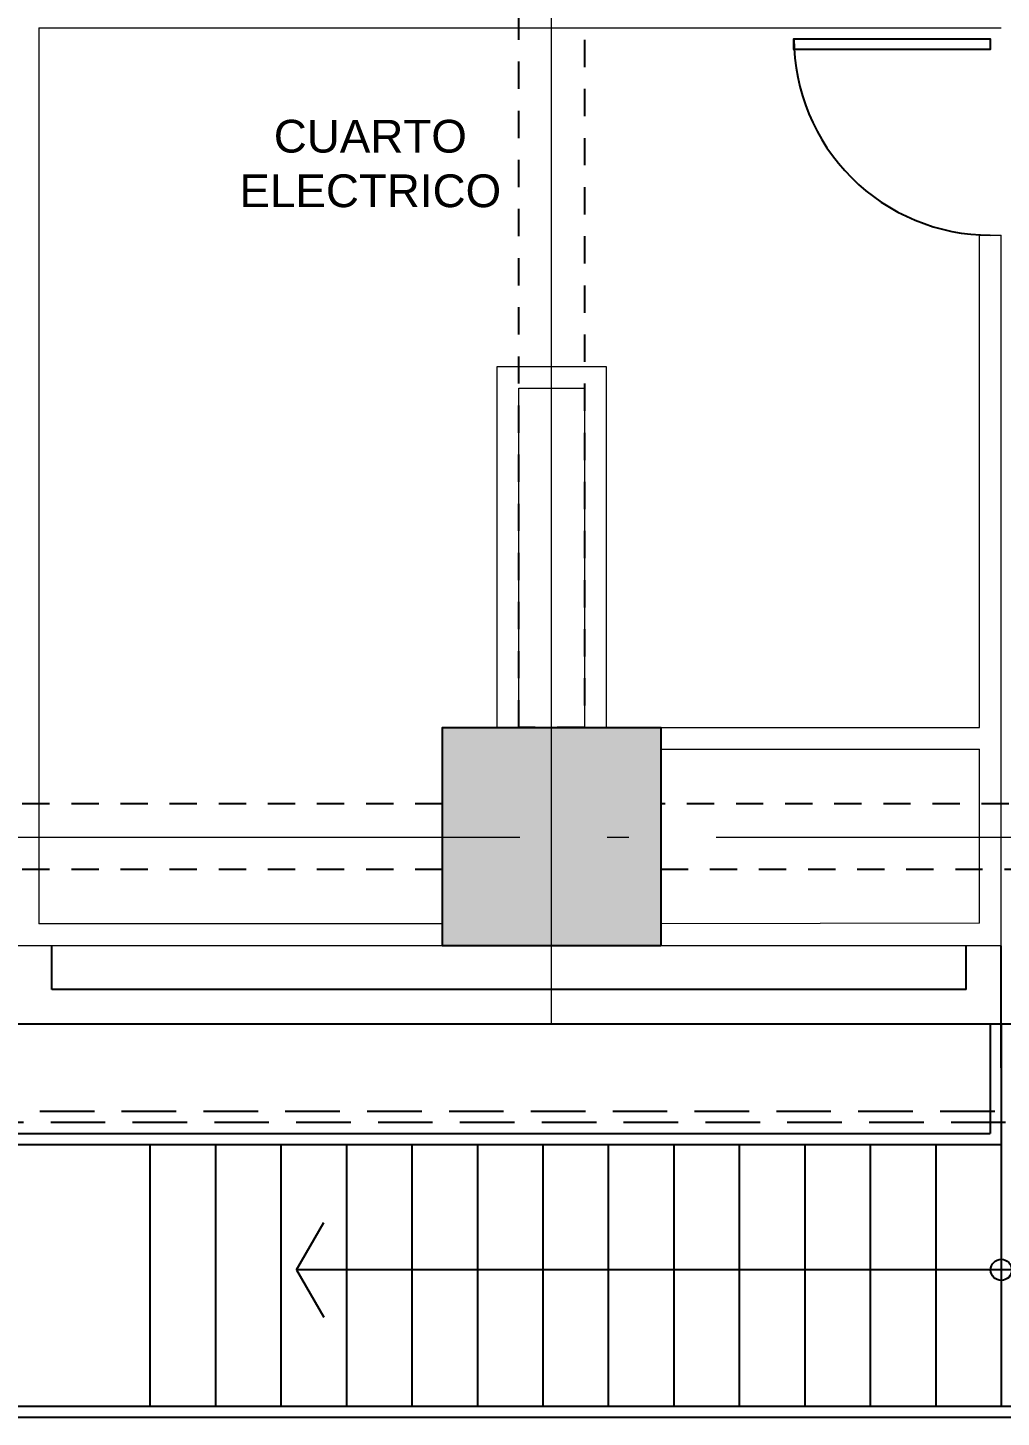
# Model space of a CAD drawing. Header units: metres. Extents: x -22 to 564, y 0 to 143.
# Drawn here: x 220.88 to 225.34, y 31.37 to 37.73 of the extents above; entities that cross this region are included whole.
import ezdxf

# ---------------------------------------------------------------- set-up
doc = ezdxf.new("R2010")
doc.units = ezdxf.units.M
for name, pattern in [('EJES630', [6.3, 5.5, -0.4, 0, -0.4]), ('XREF 2N NEURO-ONCOLOGIA$0$DASHED2', [0.375, 0.25, -0.125]), ('XREF 2N NEURO-ONCOLOGIA$0$HIDDEN2', [0.1875, 0.125, -0.0625])]:
    doc.linetypes.add(name, pattern=pattern)
doc.layers.add('EJES', color=11, linetype='EJES630', lineweight=0)
doc.layers.add('XREF 2N NEURO-ONCOLOGIA$0$MUROS DE TABLAROCA', color=150, linetype='Continuous', lineweight=13)
for name, color, linetype in [('TEXTO', 7, 'Continuous'), ('XREF 2N NEURO-ONCOLOGIA$0$-CG-M-WALL', 7, 'Continuous'), ('XREF 2N NEURO-ONCOLOGIA$0$COLUMNAS', 6, 'Continuous'), ('XREF 2N NEURO-ONCOLOGIA$0$CONTRAVENTEOS', 6, 'XREF 2N NEURO-ONCOLOGIA$0$HIDDEN2'), ('XREF 2N NEURO-ONCOLOGIA$0$ELEVADOR Y ESC', 251, 'Continuous'), ('XREF 2N NEURO-ONCOLOGIA$0$LAMINA MULTIPERFORADA', 9, 'Continuous'), ('XREF 2N NEURO-ONCOLOGIA$0$NOVIDESA', 11, 'Continuous'), ('XREF 2N NEURO-ONCOLOGIA$0$PUERTAS', 253, 'Continuous')]:
    doc.layers.add(name, color=color, linetype=linetype)
doc.styles.add('100 LOCALES 25', font='arial.ttf', dxfattribs={"height": 0.25})

# ---------------------------------------------------------------- blocks, each defined once
blk = doc.blocks.new('XREF 2N NEURO-ONCOLOGIA$0$C-1')
at = {"layer": 'XREF 2N NEURO-ONCOLOGIA$0$-CG-M-WALL', "true_color": 0x636466}
h = blk.add_hatch(color=251, dxfattribs=at)
h.dxf.hatch_style = 1
h.paths.add_polyline_path([(-0.5, -0.5), (-0.5, 0.5), (0.5, 0.5), (0.5, -0.5)])
blk.add_lwpolyline([(-0.5, -0.5), (-0.5, 0.5), (0.5, 0.5), (0.5, -0.5)], close=True)
blk = doc.blocks.new('XREF 2N NEURO-ONCOLOGIA')
at = {"layer": 'XREF 2N NEURO-ONCOLOGIA$0$CONTRAVENTEOS', "elevation": 0}
for points in [[(0.7239, 24.2576), (0.7239, 31.3576), (0.4239, 31.3576), (0.4239, 24.2576)], [(1.0739, 23.9076), (6.9239, 23.9076), (6.9239, 23.6076), (1.0739, 23.6076)], [(0.7239, 16.9376), (0.7239, 23.2576), (0.4239, 23.2576), (0.4239, 16.9376)]]:
    blk.add_lwpolyline(points, close=True, dxfattribs=at)
at = {"layer": 'XREF 2N NEURO-ONCOLOGIA$0$ELEVADOR Y ESC'}
for p, q in [((-2.0861, 30.9977, 0), (-2.0861, 19.8477, 0)), ((-2.0361, 30.9977, 0), (-2.0361, 19.8977, 0)), ((-0.8361, 30.9977, 0), (-0.8361, 21.6976, 0)), ((-0.7861, 30.9977, 0), (-0.7861, 21.7477, 0)), ((-0.8361, 25.5977, 0), (-2.0361, 25.5977, 0)), ((-0.8361, 25.2977, 0), (-2.0361, 25.2977, 0)), ((-0.8361, 24.9977, 0), (-2.0361, 24.9977, 0)), ((-1.4111, 24.9265, 0), (-1.6274, 24.8016, 0)), ((-1.4111, 21.5039, 0), (-1.4111, 24.9265, 0)), ((-1.4111, 24.9265, 0), (-1.1948, 24.8016, 0)), ((-0.8361, 24.6977, 0), (-2.0361, 24.6977, 0)), ((-0.8361, 24.3977, 0), (-2.0361, 24.3977, 0)), ((-0.8361, 24.0977, 0), (-2.0361, 24.0977, 0)), ((-0.8361, 23.7977, 0), (-2.0361, 23.7977, 0)), ((-0.8361, 23.4977, 0), (-2.0361, 23.4977, 0)), ((-0.8361, 23.1977, 0), (-2.0361, 23.1977, 0)), ((-0.8361, 22.8977, 0), (-2.0361, 22.8977, 0)), ((-0.8361, 22.5977, 0), (-2.0361, 22.5977, 0)), ((-0.8361, 22.2977, 0), (-2.0361, 22.2977, 0)), ((-0.8361, 21.9977, 0), (-2.0361, 21.9977, 0)), ((-0.2835, 21.7477, 0), (-0.7861, 21.7477, 0)), ((-0.286, 19.8696, 0), (-0.286, 21.7195, 0)), ((-0.7861, 21.6976, 0), (-2.0361, 21.6976, 0)), ((-0.2835, 21.6976, 0), (-0.7861, 21.6976, 0))]:
    blk.add_line(p, q, dxfattribs=at)
blk.add_circle((-1.4111, 21.6976, 0), 0.0484, dxfattribs=at)
at = {"layer": 'XREF 2N NEURO-ONCOLOGIA$0$LAMINA MULTIPERFORADA', "linetype": 'XREF 2N NEURO-ONCOLOGIA$0$DASHED2'}
blk.add_line((-0.6861, 21.6976, 0), (-0.7361, 21.6976, 0), dxfattribs=at)
at = {"layer": 'XREF 2N NEURO-ONCOLOGIA$0$LAMINA MULTIPERFORADA', "linetype": 'XREF 2N NEURO-ONCOLOGIA$0$DASHED2', "elevation": 0}
for points in [[(-0.7361, 52.1676), (17.0364, 52.1676), (17.0364, 26.8579), (22.3339, 26.8579), (22.3314, -3.0724), (-0.7361, -3.0724)], [(-0.6861, 52.1176), (16.9864, 52.1176), (16.9864, 26.8079), (22.2839, 26.8079), (22.2814, -3.0224), (-0.6861, -3.0224)]]:
    blk.add_lwpolyline(points, close=True, dxfattribs=at)
at = {"layer": 'XREF 2N NEURO-ONCOLOGIA$0$MUROS DE TABLAROCA'}
for p, q in [((0.0739, 24.2576), (0.0739, 26.2076)), ((0.1739, 24.2576), (0.1739, 26.1076)), ((4.279, 26.1076), (0.1739, 26.1076)), ((4.279, 26.1076), (4.279, 21.6976)), ((0.0739, 21.6976), (0.0739, 23.2576)), ((0.1765, 21.7976), (0.1739, 23.2576)), ((0.9739, 23.2576), (0.9739, 21.7976)), ((1.0739, 23.2576), (1.0739, 21.7976)), ((0.1765, 21.7976), (0.9739, 21.7976)), ((1.0739, 21.7976), (3.329, 21.7976)), ((3.329, 21.7976), (3.329, 21.6976)), ((0.0739, 21.6976), (3.329, 21.6976))]:
    blk.add_line(p, q, dxfattribs=at)
for points in [[(1.0739, 24.0076), (2.7275, 24.0076), (2.7275, 23.5076), (1.0739, 23.5076)], [(1.0739, 23.9076), (2.6275, 23.9076), (2.6275, 23.6076), (1.0739, 23.6076)]]:
    blk.add_lwpolyline(points, dxfattribs=at)
at = {"layer": 'XREF 2N NEURO-ONCOLOGIA$0$NOVIDESA'}
for p, q in [((-0.2861, 21.6976, 0), (-0.2861, 26.2076, 0)), ((-0.1261, 26.0476, 0), (0.0739, 26.0476, 0)), ((-0.1261, 21.8576, 0), (0.0739, 21.8576, 0)), ((-0.4861, 21.6976, 0), (0.0739, 21.6976, 0))]:
    blk.add_line(p, q, dxfattribs=at)
at = {"layer": 'XREF 2N NEURO-ONCOLOGIA$0$NOVIDESA', "elevation": 0}
blk.add_lwpolyline([(-0.1261, 21.8576), (-0.1261, 26.0476)], dxfattribs=at)
at = {"layer": 'XREF 2N NEURO-ONCOLOGIA$0$PUERTAS', "elevation": 0.001}
blk.add_lwpolyline([(4.229, 22.6476), (4.229, 21.7476), (4.179, 21.7476), (4.179, 22.6476), (4.229, 22.6476, 0.414214), (3.329, 21.7476)], format="xyb", dxfattribs=at)
at = {"layer": 'XREF 2N NEURO-ONCOLOGIA$0$COLUMNAS'}
blk.add_blockref('XREF 2N NEURO-ONCOLOGIA$0$C-1', (0.5739, 23.7576), dxfattribs=at)

msp = doc.modelspace()

# ---------------------------------------------------------------- block references
at = {"rotation": 90}
msp.add_blockref('XREF 2N NEURO-ONCOLOGIA', (247.0412, 33.4511), dxfattribs=at)

# ---------------------------------------------------------------- next in the draw order: linework, layer by layer
at = {"layer": 'EJES'}
for p, q in [((223.2836, 33.1628), (223.2836, 58.5478)), ((192.0378, 34.0228), (248.4532, 34.0228))]:
    msp.add_line(p, q, dxfattribs=at)

# ---------------------------------------------------------------- next in the draw order: texts
at = {"layer": 'TEXTO', "insert": (221.6156, 37.3084), "char_height": 0.15, "width": 1.674895, "attachment_point": 1, "style": '100 LOCALES 25'}
msp.add_mtext('\\pxqc;CUARTO ELECTRICO', dxfattribs=at)

doc.saveas('drawing.dxf')
